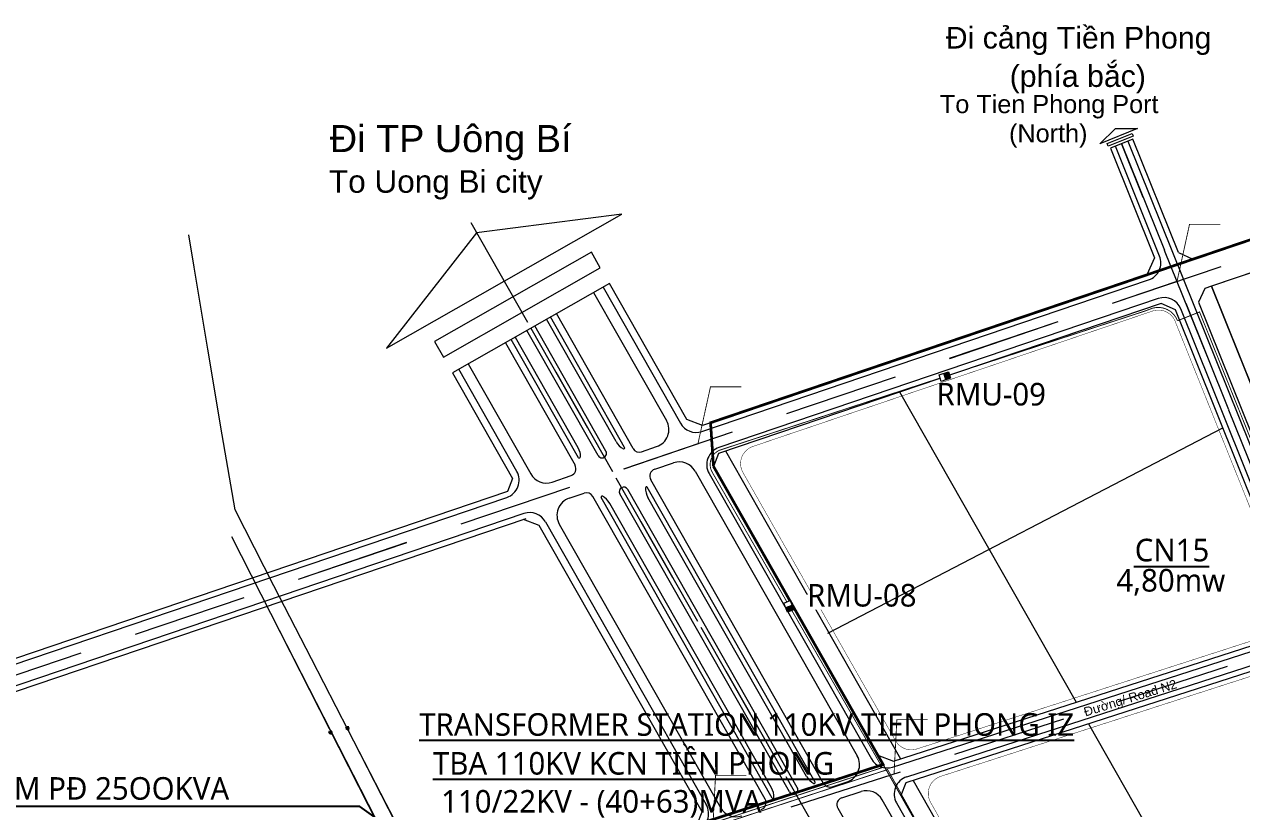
# Model space of a CAD drawing. Extents: x 391676 to 411044, y 2302576 to 2306330.
# Drawn here: x 399909 to 401258, y 2304795 to 2305664 of the extents above; entities that cross this region are included whole.
import ezdxf
from ezdxf.enums import TextEntityAlignment as Align

# ---------------------------------------------------------------- set-up
doc = ezdxf.new("R2010")
doc.units = 0
doc.header["$LTSCALE"] = 5
doc.header["$MEASUREMENT"] = 0
for name, pattern in [('BORDER', [1.75, 0.5, -0.25, 0.5, -0.25, 0, -0.25]), ('DASHDOT2', [0.5, 0.25, -0.125, 0, -0.125]), ('DASHED', [19.05, 12.7, -6.35])]:
    doc.linetypes.add(name, pattern=pattern)
doc.layers.get('Defpoints').update_dxf_attribs({"linetype": 'CONTINUOUS'})
for name, color, linetype, lineweight in [('@ dg dien', 30, 'CONTINUOUS', 5), ('@- CHIA LO', 9, 'CONTINUOUS', 5), ('@-RANHGIOI', 6, 'CONTINUOUS', 5), ('@-TEXT', 7, 'CONTINUOUS', 5), ('@_Longduong', 7, 'CONTINUOUS', 5), ('@_Ranhgioiquyhoach', 10, 'CONTINUOUS', 5), ('@_Timduong', 1, 'DASHED', 5), ('@_Viahe', 9, 'CONTINUOUS', 5), ('phancach', 92, 'CONTINUOUS', 5)]:
    doc.layers.add(name, color=color, linetype=linetype, lineweight=lineweight)
for name, color, linetype in [('@ dien text', 7, 'CONTINUOUS'), ('Cap dien 22kV', 1, 'CONTINUOUS'), ('DIAVAT', 9, 'CONTINUOUS'), ('tem dien', 7, 'CONTINUOUS')]:
    doc.layers.add(name, color=color, linetype=linetype)
doc.styles.add('ARIAL', font='arial.ttf', dxfattribs={"height": 5})
doc.styles.add('ARIAL ITALIC', font='arialbi.ttf', dxfattribs={"width": 0.8})
doc.styles.add('SDD', font='segoeuil.ttf')
doc.styles.add('Text-CKC-SN', font='VHARIALB.TTF')
doc.linetypes.add('22KV', pattern='A,21.205876,-2.225318,["22kV",ARIAL ITALIC,S=4.969324,R=0,X=0,Y=-1.830806],-16.080623,21.205876,0', length=60.717693)
doc.dimstyles.get("Standard").update_dxf_attribs({"dimtxt": 0.18, "dimasz": 0.18, "dimexe": 0.18, "dimexo": 0.0625, "dimgap": 0.09, "dimtad": 0, "dimtih": 1, "dimtoh": 1, "dimdec": 4, "dimzin": 0, "dimdsep": 46, "dimtxsty": 'Standard', "dimcen": 0.09, "dimadec": 0, "dimazin": 0, "dimtfac": 1, "dimtdec": 4, "dimtofl": 0, "dimtmove": 2, "dimatfit": 3, "dimfxl": 1, "dimtolj": 1, "dimtzin": 0, "dimarcsym": 0})

# ---------------------------------------------------------------- blocks, each defined once
blk = doc.blocks.new('HCT')
at = {"layer": 'DIAVAT', "color": 1, "linetype": 'Continuous'}
for p, q in [((0, 0), (2.4, 1.7)), ((0, 0), (2.4, -1.7)), ((1.4, 0), (3.8, 1.7)), ((1.4, 0), (3.8, -1.7))]:
    blk.add_line(p, q, dxfattribs=at)
blk = doc.blocks.new('mb1')
at = {"layer": '@ dg dien', "color": 252, "elevation": 4.3}
blk.add_lwpolyline([(405762.9, 2305184.8), (405721.5, 2305264.7), (405679.7, 2305345.6), (405638.6, 2305425.4), (405596.9, 2305506), (405553.9, 2305590.3), (405539.7, 2305673.3), (405523.7, 2305768.3), (405508.6, 2305859), (405502.6, 2305894.8)], dxfattribs=at)
at = {"layer": '@ dg dien', "color": 252}
blk.add_lwpolyline([(405777.3, 2305114.2), (405550.3, 2305560.4)], dxfattribs=at)
at = {"layer": '@- CHIA LO', "color": 252, "ltscale": 2}
for p, q in [((406290.3, 2305720.8), (406485.9, 2305377.1)), ((406210.6, 2305453.8), (406648.5, 2305680.9)), ((406499.5, 2305353.2), (406677.7, 2305040.3))]:
    blk.add_line(p, q, dxfattribs=at)
at = {"layer": '@- CHIA LO', "color": 252, "ltscale": 2, "flags": 128}
blk.add_lwpolyline([(406854.6, 2305897, 0.397931), (406835.9, 2305905.6), (406636, 2305837.9), (406703.9, 2305669, 0.414214), (406723.4, 2305660.7), (406904.2, 2305733.4, 0.414214), (406912.6, 2305752.9)], format="xyb", close=True, dxfattribs=at)
at = {"layer": '@- CHIA LO', "color": 252, "ltscale": 2, "const_width": 0.5, "flags": 128}
for points in [[(406595.6, 2305799, 0.397931), (406570.6, 2305810.4), (406127.6, 2305660.4, 0.471283), (406116.7, 2305631.5), (406285.7, 2305334.6, 0.355235), (406309.3, 2305325.4), (406710.9, 2305455, 0.435027), (406723.3, 2305481.5)], [(406752.1, 2305409.9, 0.393702), (406727.4, 2305421.4), (406335.9, 2305295.1, 0.475759), (406324.6, 2305266.2), (406481.8, 2304990.2, 0.402806), (406508.4, 2304982.3), (406836.3, 2305152.4, 0.386416), (406845.6, 2305177.6)]]:
    blk.add_lwpolyline(points, format="xyb", close=True, dxfattribs=at)
at = {"layer": '@-RANHGIOI', "color": 252, "linetype": 'BORDER', "ltscale": 10, "const_width": 1.2, "flags": 128}
blk.add_lwpolyline([(407473, 2305084.8), (407094.7, 2306030.2), (406080.8, 2305686.7), (406084, 2305638.4), (406272, 2305308.2), (406755.4, 2304458.5), (407356.4, 2304770.2, 0.386416)], format="xyb", close=True, dxfattribs=at)
at = {"layer": '@_Longduong', "color": 252, "ltscale": 2, "flags": 128}
for points in [[(406543.3, 2305998.6), (406752.6, 2305478.4)], [(405951.2, 2305831), (406032, 2305689)], [(405976.2, 2305665.8), (405899, 2305801.3)], [(405985.6, 2305659.3), (405903.4, 2305803.8)], [(405994.9, 2305658.1), (405909.9, 2305807.5)], [(405956.2, 2305650.3), (405877.3, 2305788.9)], [(405964.9, 2305655.3), (405886, 2305793.9)], [(405853.4, 2305775.3), (405930.6, 2305639.6)], [(405812.1, 2305751.8), (405881.5, 2305630)], [(406004.4, 2305654.5), (406021, 2305660.2)], [(406018.9, 2305635.2), (406039.9, 2305642.3)], [(405905.3, 2305620.9), (405926.3, 2305628.1)], [(406206, 2305287.3), (406014.5, 2305623.6)], [(406063.7, 2305633.2), (406243.2, 2305317.9)], [(405924.2, 2305603.1), (405940.8, 2305608.7)], [(406168.2, 2305277.8), (405980.3, 2305607.9)], [(406176.9, 2305282.7), (405989, 2305612.9)], [(406196.6, 2305288.6), (406010.7, 2305615.2)], [(406141.2, 2305269.8), (405950.3, 2305605.1)], [(406149.1, 2305271.1), (405959.6, 2305603.9)], [(406148.3, 2305282.5), (405969, 2305597.4)], [(406187.2, 2305295), (406011.4, 2305603.8)], [(405897.8, 2305577), (406076, 2305263.9)], [(405913.2, 2305574.2), (406091.8, 2305260.5)], [(406298.1, 2305294.5), (406733.8, 2305435.1)], [(406215.4, 2305283.6), (406232, 2305288.9)], [(406226.2, 2305271.3), (406247.5, 2305278.2)]]:
    blk.add_lwpolyline(points, dxfattribs=at)
for points in [[(405961.6, 2305836.9), (406047.4, 2305686.2, 0.359358), (406071.2, 2305677.1), (406566.2, 2305844.9, 0.430686), (406578.3, 2305871.3), (406529.4, 2305993)], [(406601.9, 2305812.7, 0.397931), (406576.9, 2305824.2), (406090.1, 2305659.3, 0.471283), (406079.1, 2305630.4), (406259, 2305314.4, 0.355235), (406282.5, 2305305.3), (406725.5, 2305448.1, 0.435027), (406737.9, 2305474.6), (406601.9, 2305812.7)], [(405864.2, 2305781.5), (405933.7, 2305659.4, -0.143376), (405936.3, 2305648.5, -0.749206), (405934.5, 2305648), (405859.9, 2305779)], [(403552.8, 2305757.6), (403531.8, 2305694.3, 0.426448), (403545.3, 2305668.7), (404844.5, 2305296.9, 0.152513), (404956.8, 2305299.6), (405855.1, 2305604, 0.471283), (405866.1, 2305632.8), (405801.7, 2305745.9)], [(406021, 2305660.2, 0.471283), (406032, 2305689)], [(405976.2, 2305665.8, 0.143376), (405984.2, 2305657.9)], [(405956.2, 2305650.3, 1), (405964.9, 2305655.3)], [(405984.2, 2305657.9, 0.749206), (405985.6, 2305659.3)], [(405994.9, 2305658.1, 0.359358), (406004.4, 2305654.5)], [(405926.3, 2305628.1, 0.471283), (405930.6, 2305639.6)], [(406018.9, 2305635.2, 0.471283), (406014.5, 2305623.6)], [(406063.7, 2305633.2, 0.359358), (406039.9, 2305642.3)], [(405881.5, 2305630, 0.359358), (405905.3, 2305620.9)], [(405950.3, 2305605.1, 0.359358), (405940.8, 2305608.7)], [(405989, 2305612.9, 1), (405980.3, 2305607.9)], [(406010.7, 2305615.2, 0.749206), (406008.8, 2305614.7)], [(406008.8, 2305614.7, 0.143376), (406011.4, 2305603.8)], [(405924.2, 2305603.1, 0.471283), (405913.2, 2305574.2)], [(405960.9, 2305605.3, 0.749206), (405959.6, 2305603.9)], [(405969, 2305597.4, 0.143376), (405960.9, 2305605.3)], [(405874, 2305586.1), (404903.5, 2305257.3, 0.45939), (404886.5, 2305215), (405038.7, 2304921.6, 0.366284), (405062.6, 2304911.7), (406064.8, 2305235)], [(405897.8, 2305577, 0.359358), (405874, 2305586.1)], [(406286.8, 2305265.6), (406467.6, 2304947.9, 0.402806), (406494.2, 2304940.1), (406857.7, 2305128.6, 0.386416), (406867, 2305153.8), (406758.5, 2305423.5)], [(406232, 2305288.9, 0.475759), (406243.2, 2305317.9)], [(406168.2, 2305277.8, 1), (406176.9, 2305282.7)], [(406187.2, 2305295, 0.143376), (406195.3, 2305287.2)], [(406195.3, 2305287.2, 0.749206), (406196.6, 2305288.6)], [(406206, 2305287.3, 0.355235), (406215.4, 2305283.6)], [(406298.1, 2305294.5, 0.475759), (406286.8, 2305265.6)], [(406136.7, 2305258.2, 0.475759), (406141.2, 2305269.8)], [(406150.9, 2305271.5, 0.143376), (406148.3, 2305282.5)], [(406149.1, 2305271.1, 0.749206), (406150.9, 2305271.5)], [(406226.2, 2305271.3, 0.475759), (406221.7, 2305259.7)], [(406271, 2305269, 0.355235), (406247.5, 2305278.2)], [(406064.8, 2305235, 0.475759), (406076, 2305263.9)], [(406091.8, 2305260.5, 0.355235), (406115.3, 2305251.3)], [(406221.7, 2305259.7), (406420.5, 2304910.5, 0.402806), (406431.1, 2304907.3), (406448, 2304916.1, 0.425714), (406456.2, 2304943.8), (406271, 2305269)]]:
    blk.add_lwpolyline(points, format="xyb", dxfattribs=at)
at = {"layer": '@_Ranhgioiquyhoach', "color": 252, "linetype": 'DASHED', "ltscale": 0.5, "const_width": 3, "flags": 128}
blk.add_lwpolyline([(406084, 2305638.4), (406080.8, 2305686.7), (407094.7, 2306030.2), (407473, 2305084.8, -0.386416), (407356.4, 2304770.2), (404361.8, 2303217.3, -0.370595), (403943.7, 2303315.8), (403213.4, 2304318.4), (403286, 2304345), (406272, 2305308.2), (406084, 2305638.4)], format="xyb", dxfattribs=at)
blk.add_lwpolyline([(406084, 2305638.4), (406080.8, 2305686.7), (407094.7, 2306030.2), (407473, 2305084.8, -0.386416), (407356.4, 2304770.2), (404361.8, 2303217.3, -0.370595), (403943.7, 2303315.8), (403213.4, 2304318.4), (403286, 2304345), (406272, 2305308.2), (406084, 2305638.4)], format="xyb", dxfattribs=at)
at = {"layer": '@_Timduong', "color": 252, "ltscale": 2}
blk.add_line((407058, 2304699.2), (406536.3, 2305995.8), dxfattribs=at)
at = {"layer": '@_Timduong', "color": 252, "ltscale": 2, "flags": 128}
for points in [[(403250.3, 2305741.2), (404841.3, 2305285.9, 0.152513), (404960.5, 2305288.7), (407052.4, 2305997.4)], [(403250.3, 2305741.2), (404841.3, 2305285.9, 0.152513), (404960.5, 2305288.7), (406597.7, 2305843.4)]]:
    blk.add_lwpolyline(points, format="xyb", dxfattribs=at)
for points in [[(406536.3, 2305995.8), (407067.4, 2304676)], [(405815, 2305908.5), (406869, 2304056.9)], [(405881.6, 2305791.4), (406869, 2304056.9)], [(403269.4, 2304325.5), (406755.9, 2305450.1)], [(403269.4, 2304325.5), (406755.9, 2305450.1)]]:
    blk.add_lwpolyline(points, dxfattribs=at)
at = {"layer": '@_Viahe', "color": 252, "ltscale": 2}
for p, q in [((407094.7, 2306030.2), (406615.3, 2305867.8)), ((406548.8, 2306000.8), (406523.8, 2305990.7)), ((406599.4, 2305875.1), (406548.8, 2306000.8)), ((406523.8, 2305990.7), (406572.7, 2305869.2)), ((406572.7, 2305869.2), (406564.1, 2305850.5)), ((406599.4, 2305875.1), (406615.3, 2305867.8)), ((406564.1, 2305850.5), (406071.8, 2305683.7)), ((405968.7, 2305841), (405794.7, 2305741.9)), ((406054.5, 2305690.3), (405968.7, 2305841)), ((405794.7, 2305741.9), (405861.4, 2305624.8)), ((406071.8, 2305683.7), (406054.5, 2305690.3)), ((405861.4, 2305624.8), (405855.9, 2305610.6)), ((405855.9, 2305610.6), (404954.9, 2305305.3))]:
    blk.add_line(p, q, dxfattribs=at)
at = {"layer": '@_Viahe', "color": 252, "ltscale": 2, "flags": 128}
for points in [[(406553.8, 2306012.5), (406512.1, 2305995.7), (406529.5, 2306012.7)], [(406549.1, 2306004.2), (406521.3, 2305993), (406520.2, 2305995.8), (406548, 2306007)], [(406636, 2305837.9), (406636, 2305837.9), (406777.5, 2305486.2), (406908.1, 2305161.5), (406908.1, 2305161.5), (407285.8, 2305357.3), (407293.5, 2305378.1), (407057.4, 2305964.8), (407037.6, 2305973.9)], [(405721.6, 2305769.3), (405982.3, 2305917.7), (405821.6, 2305896.9)], [(405784.8, 2305759.3), (405958.6, 2305858.2), (405948.7, 2305875.6), (405774.9, 2305776.7)], [(406636, 2305837.9), (406628.4, 2305835.3), (406621.5, 2305820.3), (406885.8, 2305163.4), (406901, 2305157.7), (406908.1, 2305161.5)], [(406580, 2305818.9), (406089.4, 2305652.7), (406084, 2305638.4), (406266.1, 2305318.6), (406283.4, 2305311.8), (406726.6, 2305454.8), (406733.5, 2305469.6), (406595.9, 2305811.6)], [(406736.7, 2305429.7), (406297.1, 2305287.9), (406291.6, 2305273.8), (406475.5, 2304950.6), (406492.1, 2304945.7), (406855.6, 2305134.2), (406861.7, 2305150.9), (406752.6, 2305422.2)]]:
    blk.add_lwpolyline(points, close=True, dxfattribs=at)
for points in [[(406097.4, 2305655.4), (406291.4, 2305314.4)], [(406305.1, 2305290.5), (406489.3, 2304966.8), (406858.7, 2305158.4)]]:
    blk.add_lwpolyline(points, dxfattribs=at)
blk.add_lwpolyline([(405876, 2305580.4), (404905.4, 2305251.6, 0.463913), (404891.8, 2305217.8), (405044, 2304924.3, 0.366284), (405060.7, 2304917.5), (406066, 2305241.7), (406071.4, 2305255.8), (405890.9, 2305573), (405873.6, 2305579.6)], format="xyb", dxfattribs=at)
at = {"layer": 'Defpoints', "color": 252, "const_width": 0.943}
for points in [[(406645.6, 2305906.4), (406611.5, 2305906.4), (406597.7, 2305843.4)], [(406114.8, 2305726.5), (406080.7, 2305726.5), (406066.8, 2305663.4)], [(406321.3, 2305357.8), (406287.2, 2305357.8), (406284.1, 2305297.3)], [(406120.4, 2305296.2), (406086.3, 2305296.2), (406083.2, 2305235.7)]]:
    blk.add_lwpolyline(points, dxfattribs=at)
at = {"layer": 'phancach', "color": 252, "ltscale": 2, "const_width": 1, "flags": 128}
blk.add_lwpolyline([(406080.8, 2305686.7), (406598.2, 2305862), (407092.6, 2304633.4), (406755.4, 2304458.5), (406084, 2305638.4)], close=True, dxfattribs=at)
at = {"layer": '@ dg dien', "color": 252}
for p, rotation in [((405679.5, 2305346.4, 4.3), 117.0362671010428), ((405660.7, 2305341.7), 117.0274477249832)]:
    blk.add_blockref('HCT', p, dxfattribs=dict(at, rotation=rotation))
at = {"layer": '@-TEXT', "color": 7, "ltscale": 2, "style": 'ARIAL'}
for s, height, p in [('Ði cảng Tiền Phong', 24, (406488.6, 2306101.1)), ('(phía bắc)', 24, (406487.7, 2306058.6)), ('Ði TP Uông Bí', 30, (405792.8, 2305986.4))]:
    blk.add_text(s, height=height, dxfattribs=at).set_placement(p, align=Align.CENTER)
for s, height, p in [('To Tien Phong Port', 20, (406334.9, 2306029.6)), ('(North)', 20, (406411.5, 2305997.3)), ('To Uong Bi city', 25, (405657.9, 2305941.4))]:
    blk.add_text(s, height=height, dxfattribs=at).set_placement(p)
blk.add_text('Ðường/ Road N2', height=10, rotation=17.2441, dxfattribs=at).set_placement((406496.2, 2305361.3))
at = {"layer": 'Defpoints', "color": 252, "style": 'Text-CKC-SN', "width": 0.8}
for tag, p in [('B', (406632.3, 2305910.7)), ('A', (406101.4, 2305730.7)), ('I', (406790.5, 2305517.4)), ('H', (406307.9, 2305362.1)), ('G', (406107.1, 2305300.4)), ('L', (406919, 2305195.9)), ('F', (405782.9, 2305192.3)), ('E', (405057.5, 2304962.4)), ('S', (407093.9, 2304742.5)), ('K', (406019.2, 2304732.9)), ('D', (404207.3, 2304693.1)), ('Q', (406764.8, 2304566)), ('P', (406582.3, 2304469.3)), ('E1', (405370.8, 2304400)), ('C', (403304.1, 2304392.8)), ('O', (406243.8, 2304298.8)), ('N', (405595.4, 2303964)), ('J', (403869.2, 2303617.3)), ('M', (404813.5, 2303560))]:
    blk.add_attdef(tag, text='', height=35, dxfattribs=at).set_placement(p, align=Align.CENTER)
blk = doc.blocks.new('RMU1')
at = {"color": 1}
blk.add_wipeout([(405634.6, 2303653.4), (405634.6, 2303661), (405645.6, 2303661), (405645.6, 2303653.4)], dxfattribs=at).dxf.layer = 'phancach'
at = {"layer": 'phancach', "ltscale": 2}
blk.add_hatch(color=1, dxfattribs=at).paths.add_polyline_path([(405634.6, 2303661), (405634.6, 2303653.4), (405640.1, 2303653.4), (405640.1, 2303661)])
at = {"layer": 'phancach', "color": 1, "ltscale": 2}
blk.add_line((405640.1, 2303661), (405640.1, 2303653.4), dxfattribs=at)
blk.add_lwpolyline([(405634.6, 2303661), (405645.6, 2303661), (405645.6, 2303653.4), (405634.6, 2303653.4)], close=True, dxfattribs=at)

msp = doc.modelspace()

# ---------------------------------------------------------------- linework, layer by layer
at = {"layer": 'phancach', "color": 24, "linetype": 'DASHDOT2', "ltscale": 10, "const_width": 1, "elevation": 4.3, "flags": 128}
msp.add_lwpolyline([(401048.2, 2303358.8), (400151.7, 2305108.1)], dxfattribs=at)
at = {"layer": 'phancach', "color": 24, "ltscale": 2, "const_width": 1, "flags": 128}
msp.add_lwpolyline([(400138.8, 2305096.3), (401032.2, 2303350.6)], dxfattribs=at)

# ---------------------------------------------------------------- block references
at = {"layer": 'phancach'}
msp.add_blockref('mb1', (-5411.4, -464.1), dxfattribs=at)

# ---------------------------------------------------------------- texts
at = {"layer": '@ dien text', "color": 5, "style": 'SDD'}
for s, p in [('%%UTRANSFORMER STATION 110KV TIEN PHONG IZ', (400346.6, 2304875.9)), ('TRẠM PÐ 25OOKVA', (399838.3, 2304805.1))]:
    msp.add_text(s, height=25, dxfattribs=at).set_placement(p)

# ---------------------------------------------------------------- leaders
at = {"layer": '@ dien text', "ltscale": 2}
msp.add_leader([(400446.7, 2304680), (400280.7, 2304797.5), (399829.6, 2304797.5)], dimstyle='Standard', override={"dimgap": 0.09, "dimtad": 0, "dimtxsty": 'SDD', "dimtfill": 1}, dxfattribs=at)

# ---------------------------------------------------------------- next in the draw order: wipeouts: each hides what was drawn before it
at = {"ltscale": 2}
msp.add_wipeout([(400420.2, 2304816.6), (400585.6, 2304816.6), (400585.6, 2304849.9), (400420.2, 2304849.9)], dxfattribs=at).dxf.layer = '@ dien text'

# ---------------------------------------------------------------- next in the draw order: linework, layer by layer
at = {"layer": 'Cap dien 22kV', "linetype": '22KV', "ltscale": 0.2, "const_width": 1, "flags": 128}
msp.add_lwpolyline([(400533.1, 2304691), (400559, 2304699.4), (400547.6, 2304734.9), (400652, 2304768.5), (400865.6, 2304838.5), (401088.3, 2304438.9), (401310.6, 2304044.4), (401618.9, 2304204.2, 0.388731), (401635.8, 2304234.6), (401655.6, 2304241.3), (401211.2, 2305345.3), (401186.8, 2305335.5, 0.421558), (401156.8, 2305348.6), (401151.6, 2305346.6), (400681.3, 2305192.8, 0.484856), (400671.2, 2305167.8), (400859.7, 2304840.7), (400650.7, 2304772.3), (400542.5, 2304737.5), (400554, 2304701.9), (400531.9, 2304694.8)], format="xyb", dxfattribs=at)

# ---------------------------------------------------------------- next in the draw order: texts
at = {"layer": '@ dien text', "color": 5, "style": 'SDD'}
for s, p in [('%%UTBA 110KV KCN TIỀN PHONG', (400361.8, 2304832.9)), ('110/22KV - (40+63)MVA', (400370.8, 2304790.8))]:
    msp.add_text(s, height=25, dxfattribs=at).set_placement(p)

# ---------------------------------------------------------------- next in the draw order: block references
at = {"layer": 'phancach'}
for p, rotation in [((70472.8, 4620911.7), 198.1082026813552), ((2689104.3, 2789625.9), 111.9435190232963)]:
    msp.add_blockref('RMU1', p, dxfattribs=dict(at, rotation=rotation))

# ---------------------------------------------------------------- next in the draw order: wipeouts: each hides what was drawn before it
for points in [[(400916.8, 2305254.9), (400954.5, 2305254.9), (400954.5, 2305238.3), (400916.8, 2305238.3)], [(400773.5, 2305032.2), (400811.1, 2305032.2), (400811.1, 2305015.5), (400773.5, 2305015.5)]]:
    msp.add_wipeout(points).dxf.layer = 'phancach'
at = {"color": 1, "linetype": 'Continuous'}
msp.add_wipeout([(401221.8, 2305064.9), (401220.5, 2305054.5), (401216.8, 2305044.9), (401212.2, 2305038.2), (401206.9, 2305032.8), (401199.6, 2305028), (401190.1, 2305024.4), (401180.1, 2305023.1), (401166, 2305025.6), (401157.2, 2305030), (401150.2, 2305035.7), (401143.7, 2305044.4), (401140.6, 2305051.4), (401138.6, 2305060.4), (401138.4, 2305064.9), (401139.5, 2305074.6), (401142.4, 2305082.8), (401147.3, 2305090.7), (401153.7, 2305097.2), (401161.6, 2305102.3), (401169.6, 2305105.3), (401180.1, 2305106.6), (401190.4, 2305105.3), (401199.5, 2305101.8), (401206.8, 2305097), (401213.2, 2305090.4), (401217.6, 2305083.3), (401220.5, 2305075.2)], dxfattribs=at).dxf.layer = 'tem dien'

# ---------------------------------------------------------------- next in the draw order: linework, layer by layer
at = {"layer": 'tem dien', "color": 1, "linetype": 'Continuous'}
msp.add_line((401138.5, 2305063.4), (401221.7, 2305063.4), dxfattribs=at)

# ---------------------------------------------------------------- next in the draw order: texts
at = {"layer": 'tem dien', "linetype": 'Continuous', "ltscale": 2, "style": 'SDD'}
for s, p in [('CN15', (401180.7, 2305081.6)), ('4,80mw', (401179.4, 2305048.1))]:
    msp.add_text(s, height=25, dxfattribs=at).set_placement(p, align=Align.MIDDLE_CENTER)

# ---------------------------------------------------------------- next in the draw order: wipeouts: each hides what was drawn before it
at = {"color": 4, "ltscale": 2}
for points in [[(400916.8, 2305238.3), (400954.5, 2305238.3), (400954.5, 2305254.9), (400916.8, 2305254.9)], [(400773.5, 2305015.5), (400811.1, 2305015.5), (400811.1, 2305032.2), (400773.5, 2305032.2)]]:
    msp.add_wipeout(points, dxfattribs=at).dxf.layer = '@ dien text'

# ---------------------------------------------------------------- next in the draw order: texts
at = {"layer": '@ dien text', "ltscale": 2, "style": 'SDD'}
for s, p in [('RMU-09', (400919.7, 2305241.7)), ('RMU-08', (400776.3, 2305019))]:
    msp.add_text(s, height=25, dxfattribs=at).set_placement(p)

doc.saveas('drawing.dxf')
